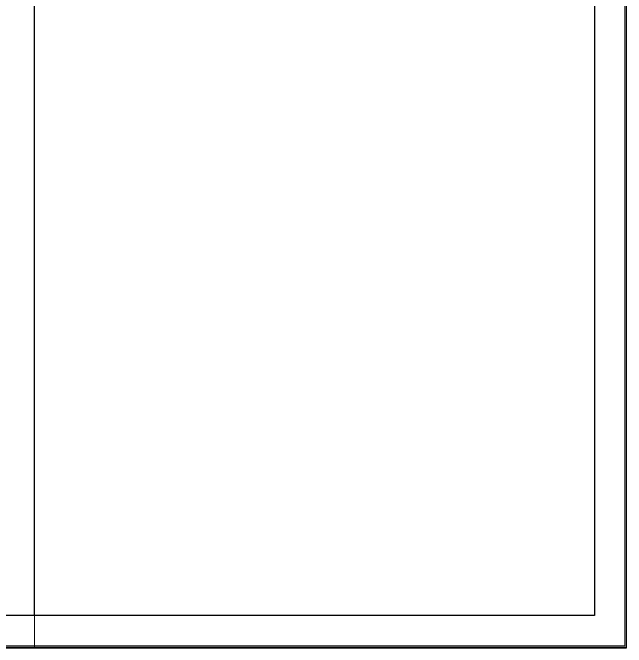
# Model space of a CAD drawing. Header units: millimetres. Extents: x 3240 to 3412, y 1366 to 1426.
# Drawn here: x 3305.31 to 3324.5, y 1366.24 to 1386.09 of the extents above; entities that cross this region are included whole.
import ezdxf
from ezdxf.xclip import XClip

# ---------------------------------------------------------------- set-up
doc = ezdxf.new("R2010")
doc.units = ezdxf.units.MM

# ---------------------------------------------------------------- blocks, each defined once
blk = doc.blocks.new('MFF24880')
at = {"color": 7, "linetype": 'Continuous', "lineweight": 5, "true_color": 0x000007}
blk.add_lwpolyline([(840.08, 0.13), (0, 0.13), (0, 271.14), (14.89, 297.14), (14.89, 594.08), (840.08, 594.08)], close=True, dxfattribs=at)
blk.add_lwpolyline([(655.04, 0.13), (655.04, 10.12), (655.04, 10.12)], dxfattribs=at)

msp = doc.modelspace()

# ---------------------------------------------------------------- linework, layer by layer
at = {"color": 7, "linetype": 'Continuous', "lineweight": 5, "true_color": 0x000007}
msp.add_lwpolyline([(3240.524, 1366.291), (3324.45, 1366.291), (3324.45, 1425.6), (3240.524, 1425.6)], close=True, dxfattribs=at)
at = {"color": 7, "linetype": 'Continuous', "lineweight": 25, "true_color": 0x000007}
msp.add_lwpolyline([(3323.497, 1424.647), (3323.497, 1367.243), (3242.975, 1367.243), (3242.975, 1424.647)], close=True, dxfattribs=at)
msp.add_lwpolyline([(3305.992, 1367.243), (3305.992, 1395.945), (3323.497, 1395.945)], dxfattribs=at)

# ---------------------------------------------------------------- block references
at = {"color": 7, "true_color": 0xffffff}
ref = msp.add_blockref('MFF24880', (3240.488, 1366.231), dxfattribs=dict(at, xscale=0.1, yscale=0.1, zscale=0.1))
XClip(ref).set_block_clipping_path([(0, 0), (840.1799554566, 594.08)])

doc.saveas('drawing.dxf')
